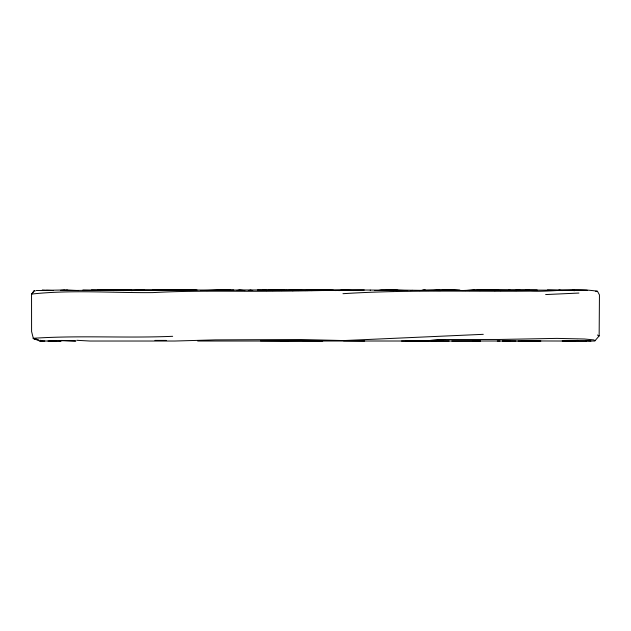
<?xml version="1.0" encoding="UTF-8"?>
<svg xmlns="http://www.w3.org/2000/svg" width="631" height="631" viewBox="0 0 631 631"><rect width="100%" height="100%" fill="white"/><g stroke="black" fill="none" stroke-linecap="round" stroke-linejoin="round"><path stroke-width="0.95" d="M564.295 340.992L593.842 341.016L594.915 340.843L599.15 335.905L599.45 294.906L597.494 291.285L595.656 291.214M44.769 341.016L39.745 341.024L33.364 338.516L31.589 331.527L31.55 294.259L34.311 290.796M31.55 294.259L33.94 290.788L35.304 290.915M191.43 290.591L193.236 290.055L230.291 289.976M250.846 290.583L252.739 290.434M266.235 290.67L268.94 289.992L272.821 290.631M463.556 290.473L474.662 289.984M237.114 290.536L239.583 289.976L244.844 290.615M419.331 290.631C433.923 289.093 448.917 289.881 463.611 290.575M386.164 290.575L388.791 289.992L407.665 290.575M123.061 290.607L125.806 290.055L155.407 290.197M248.322 290.568L251.004 290.047M514.746 290.512L517.515 289.976L520.733 290.426M378.537 290.52L381.337 290L397.924 290.189M60.631 290.378L67.375 289.976M338.879 290.654L342.578 289.984L353.534 290.56M464.881 290.623C476.689 289.7 489.27 289.006 500.943 290.662M383.979 290.544L392.324 289.992M410.647 290.646L412.524 290.339M311.675 290.631L315.255 290.086L323.608 290.56M131.272 290.623L142.74 289.976M281.379 290.623L286.056 289.976L293.699 290.583M31.747 294.054C72.044 289.645 112.492 293.013 152.899 292.603C194.703 290.244 236.617 291.672 278.476 291.159C318.087 290.97 357.674 289.164 397.285 290.575M280.969 289.976L266.479 290.512L264.144 289.976M572.491 290.197L574.06 290.031L574.131 290.852M138.828 290.536L144.31 289.984M62.587 290.497L68.006 289.984L78.52 290.583M113.58 290.552L118.841 290.102L113.249 290.599M113.501 290.544L118.841 290.102M432.361 290.552L439.223 289.976M570.779 340.992L577.728 340.417L562.221 341.024M389.595 290.591L394.044 290.583L389.161 289.984M569.083 340.456L561.29 341.016L530.687 340.945M594.915 340.843L593.952 339.912L584.48 339.005L556.85 338.39L499.531 339.462L444.997 339.478L423.109 340.929L405.52 341.024M444.997 339.478L423.109 340.929L401.497 341.024M306.895 290.599L312.337 290.252M469.022 290.599L479.513 289.976L516.868 290.583M166.276 340.409L154.918 340.409M66.641 290.552L113.556 290.008L97.647 289.984M342.964 293.699C405.37 289.661 467.847 291.696 530.292 291.136C552.653 292.074 575.33 287.562 597.494 291.285M46.402 290.315L64.48 289.976M116.278 290.56L134.498 289.976L189.623 290M479.528 290.591L494.688 289.976L587.201 290.284M206.361 290.575L239.938 289.976L364.284 289.992M374.554 290.575L391.685 289.984L440.635 290.607M433.489 290.575L450.424 289.984L462.657 290.575M483.275 334.327L343.895 340.559L301.121 339.541L215.297 339.88L174.763 341.024L89.854 341.024L76.832 340.306M578.911 293.052L545.626 294.559M33.088 338.295C79.538 335.211 126.129 338.311 172.657 336.307M177.414 290.252L188.267 290.047M200.445 290.536L233.722 289.976M563.806 341L570.408 340.89L562.742 340.985M227.097 290L229.447 289.976L205.745 290.52M306.193 290.15L323.474 289.984M39.745 341.024L52.618 341.016M262.504 289.976L266.456 290.213M569.249 290.52L547.424 289.976M61.136 340.985L49.841 340.961L56.522 341.024M442.852 290L459.786 290.102M82.882 290.015L100.873 290.56M280.614 341.024L302.107 340.945M472.887 341.024L480.42 340.992L451.764 341.024M517.917 341.016L524.487 340.992M567.245 340.992L586.53 341.008M176.822 290.023L197.038 289.976M289.014 289.992L294.669 290.031M528.888 289.976L480.727 290.41M413.786 341.024L436.053 340.992M105.566 290.023L109.786 290.023M131.5 289.976L99.998 289.976M154.563 289.984L193.883 290.173L171.285 289.984M91.432 289.976L130.735 290.015M181.207 290L195.192 289.984M525.576 289.976L537.178 289.976M197.692 341.024L499.997 341M431.58 341.024L449.169 341.008M152.678 289.976L177.193 290.568M191.303 290.008L168.887 289.984L187.793 290.031L185.396 290.008M184.181 289.984L192.802 290M540.862 341.024L521.316 341L539.994 341.024M497.291 341.008L534.276 341.024M302.691 341L322.717 341.016M47.956 341.016L60.694 341.024M280.503 289.976L284.557 289.992M42.301 289.976L53.54 290.552M516.063 341.008L502.394 340.977L510.463 341.024M260.469 340.866L287.783 341.016L286.947 340.992M290.536 289.976L333.405 290.189M343.54 340.779L364.639 341.016M59.361 340.669L75.42 340.961M257.464 289.976L279.533 290.568M179.314 290.079L191.69 290.339M268.617 290.015L282.254 290.457M289.455 289.976L306.138 290.591M75.894 341.016L61.57 340.432M320.722 289.976L336.134 290.583M193.204 290.56L183.187 290.094L190.215 290.591M428.449 290.583L422.596 290.213L425.113 289.976L426.012 290.654M586.057 340.693L590.955 341.024M298.589 290.583L291.049 289.976L292.808 290.765M558.916 289.976L562.253 290.607M508.681 289.976L511.22 290.512M271.291 290.008L273.996 290.591M496.045 290.639L493.261 289.984L494.838 290.741M36.172 339.249L38.728 339.904M36.874 339.415L33.364 338.516L35.32 339.036M597.423 335.022L599.15 335.905M370.208 290.094L370.46 290.615M51.419 290.481A278.721 1.128 -1 0 1 36.227 290.489M104.691 289.976L101.315 289.984L120.206 290.339L104.691 289.976M42.143 340.772L40.439 340.338L42.143 340.772"/></g></svg>
